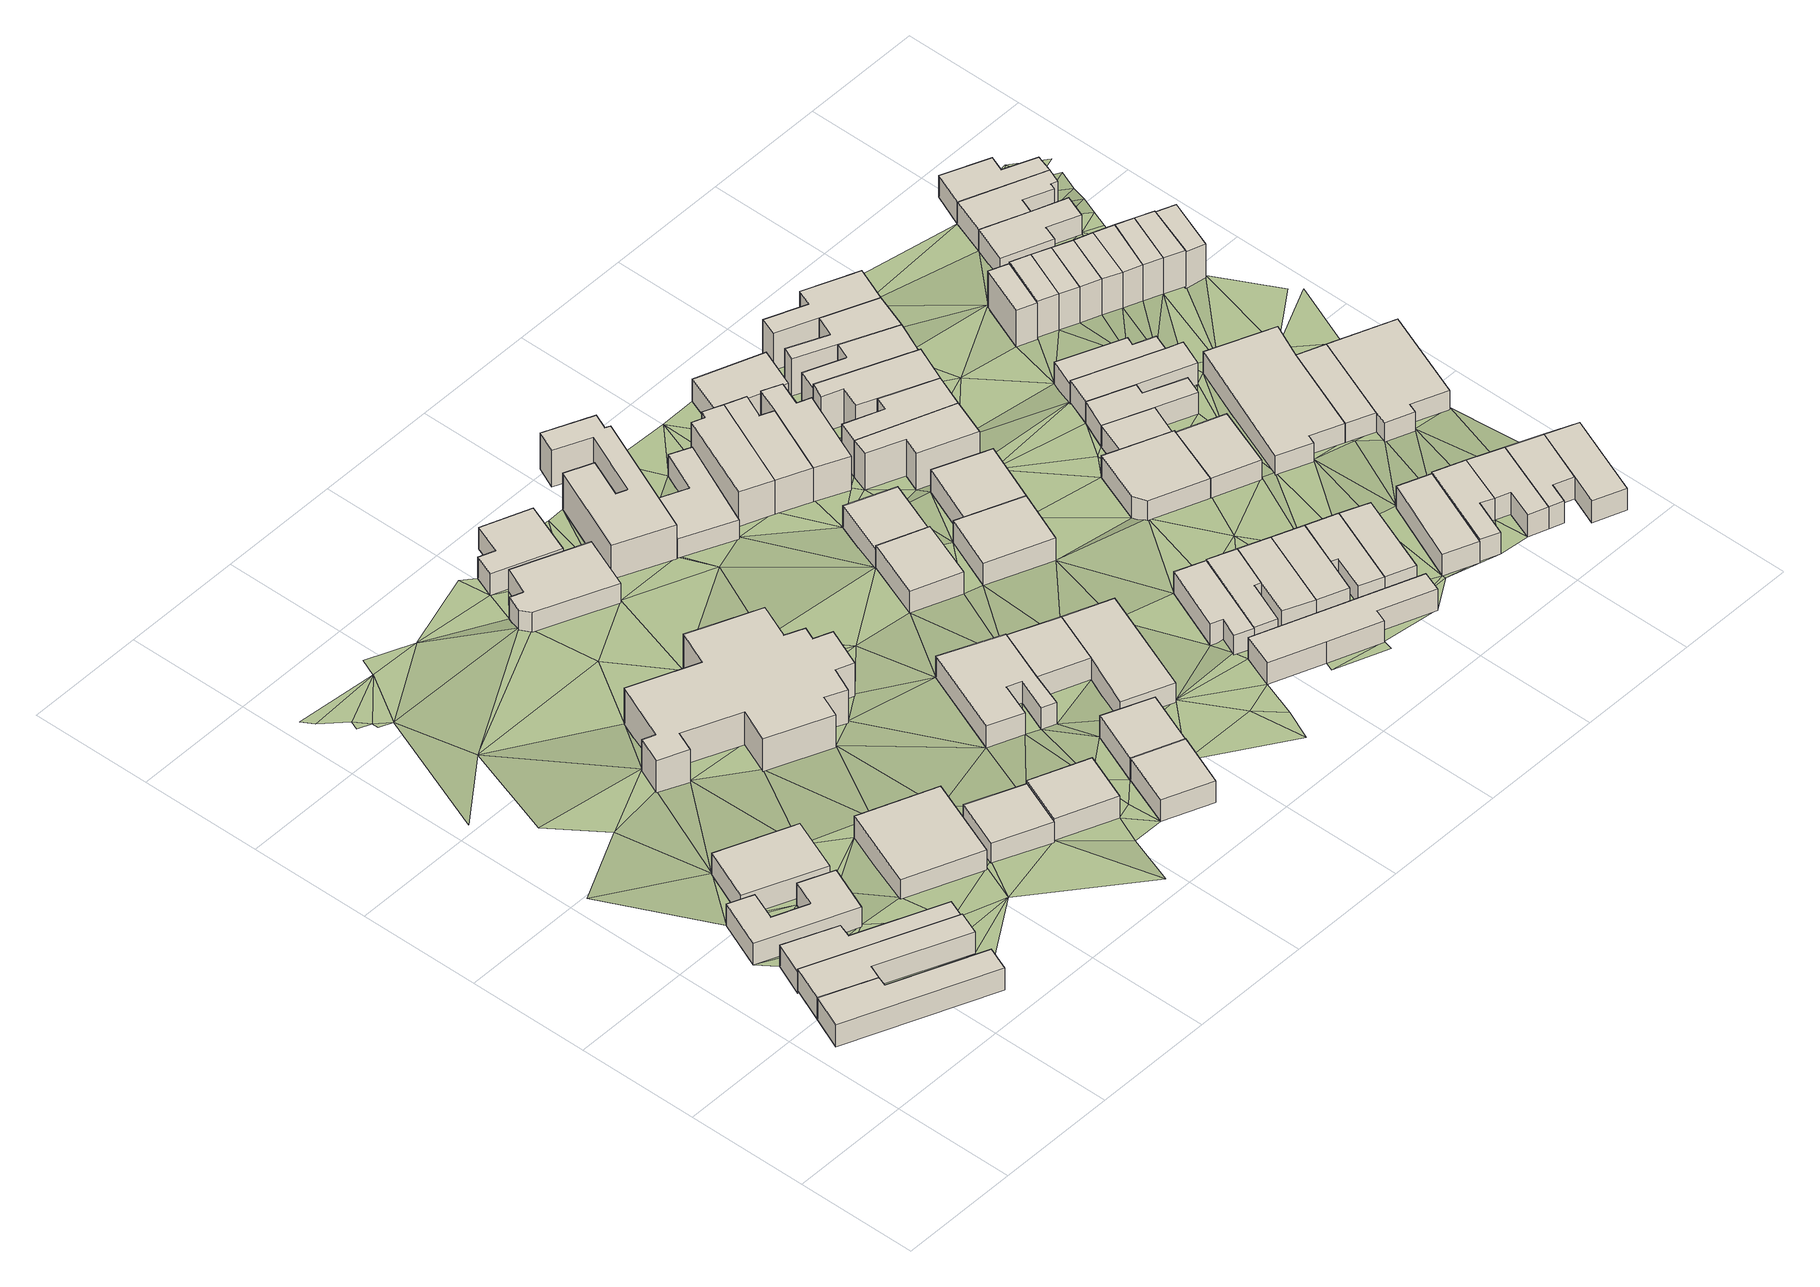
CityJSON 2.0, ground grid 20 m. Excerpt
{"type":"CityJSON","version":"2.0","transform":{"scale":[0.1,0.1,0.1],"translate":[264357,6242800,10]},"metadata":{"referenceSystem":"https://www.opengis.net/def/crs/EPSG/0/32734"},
"CityObjects":{
"building1":{"type":"Building","attributes":{"address":"33 Aberdeen Street Woodstock Cape Town","building":"house","building:levels":1,"building_height":4.1,"plus_code":"4FRW3FC2+F9C","ground_height":13.81,"roof_height":17.91},"geometry":[{"type":"Solid","lod":"1","boundaries":[[[[0,1,2,3]],[[1,4,5,2]],[[4,6,7,5]],[[6,8,9,7]],[[8,10,11,9]],[[10,0,3,11]],[[3,2,5,7,9,11]],[[10,8,6,4,1,0]]]]}]},
"building2":{"type":"Building","attributes":{"address":"31 Aberdeen Street Woodstock Cape Town","building":"house","building:levels":1,"building_height":4.1,"plus_code":"4FRW3FC2+F9R","ground_height":13.81,"roof_height":17.91},"geometry":[{"type":"Solid","lod":"1","boundaries":[[[[1,0,3,2]],[[0,12,13,3]],[[12,14,15,13]],[[14,16,17,15]],[[16,18,19,17]],[[18,1,2,19]],[[2,3,13,15,17,19]],[[18,16,14,12,0,1]]]]}]},
"building3":{"type":"Building","attributes":{"address":"29 Aberdeen Street Woodstock Cape Town","building":"house","building:levels":1,"building_height":4.1,"plus_code":"4FRW3FC2+G94","ground_height":13.25,"roof_height":17.35},"geometry":[{"type":"Solid","lod":"1","boundaries":[[[[20,21,22,23]],[[21,24,25,22]],[[24,26,27,25]],[[26,28,29,27]],[[28,30,31,29]],[[30,20,23,31]],[[23,22,25,27,29,31]],[[30,28,26,24,21,20]]]]}]},
"building4":{"type":"Building","attributes":{"address":"Briggs Cottage (NOAH) 28 Aberdeen Street Woodstock Cape Town","building":"house","building:levels":1,"building:use":"residential","beds":"5","amenity":"social_facility","social_facility":"group_home","operator":"Neighbourhood Old Age Home (NOAH)","building_height":4.1,"plus_code":"4FRW3FC2+H85","ground_height":13.25,"roof_height":17.35},"geometry":[{"type":"Solid","lod":"1","boundaries":[[[[32,33,34,35]],[[33,36,37,34]],[[36,38,39,37]],[[38,40,41,39]],[[40,42,43,41]],[[42,44,45,43]],[[44,46,47,45]],[[46,32,35,47]],[[35,34,37,39,41,43,45,47]],[[46,44,42,40,38,36,33,32]]]]}]},
"building5":{"type":"Building","attributes":{"address":"25 Aberdeen Street Woodstock Cape Town","building":"house","building:levels":1,"building_height":4.1,"plus_code":"4FRW3FC2+H9Q","ground_height":12.96,"roof_height":17.06},"geometry":[{"type":"Solid","lod":"1","boundaries":[[[[48,49,50,51]],[[49,52,53,50]],[[52,54,55,53]],[[54,48,51,55]],[[51,50,53,55]],[[54,52,49,48]]]]}]},
"building6":{"type":"Building","attributes":{"address":"Pothier House (NOAH) Poitier House 2 Regent Square Woodstock Cape Town","building":"house","building:levels":1,"building:use":"residential","beds":"8","amenity":"social_facility","social_facility":"group_home","operator":"Neighbourhood Old Age Home (NOAH)","building_height":4.1,"plus_code":"4FRW3FC2+GFV","ground_height":12.96,"roof_height":17.06},"geometry":[{"type":"Solid","lod":"1","boundaries":[[[[56,57,58,59]],[[57,60,61,58]],[[60,62,63,61]],[[62,56,59,63]],[[59,58,61,63]],[[62,60,57,56]]]]}]},
"building7":{"type":"Building","attributes":{"address":"4 Regent Square Woodstock Cape Town","building":"house","building:levels":1,"building_height":4.1,"plus_code":"4FRW3FC2+GG6","ground_height":12.96,"roof_height":17.06},"geometry":[{"type":"Solid","lod":"1","boundaries":[[[[64,65,66,67]],[[65,68,69,66]],[[68,70,71,69]],[[70,64,67,71]],[[67,66,69,71]],[[70,68,65,64]]]]}]},
"building8":{"type":"Building","attributes":{"address":"Woodstock Baptist Church Woodstock Cape Town","building":"church","building:levels":2,"amenity":"place_of_worship","building_height":6.9,"plus_code":"4FRW3FC2+MFH","ground_height":10.85,"roof_height":17.75},"geometry":[{"type":"Solid","lod":"1","boundaries":[[[[72,73,74,75]],[[73,76,77,74]],[[76,78,79,77]],[[78,80,81,79]],[[80,82,83,81]],[[82,84,85,83]],[[84,86,87,85]],[[86,88,89,87]],[[88,90,91,89]],[[90,92,93,91]],[[92,94,95,93]],[[94,96,97,95]],[[96,98,99,97]],[[98,100,101,99]],[[100,102,103,101]],[[102,104,105,103]],[[104,106,107,105]],[[106,108,109,107]],[[108,110,111,109]],[[110,72,75,111]],[[75,74,77,79,81,83,85,87,89,91,93,95,97,99,101,103,105,107,109,111]],[[110,108,106,104,102,100,98,96,94,92,90,88,86,84,82,80,78,76,73,72]]]]}]},
"building9":{"type":"Building","attributes":{"address":"6 Regent Square Woodstock Cape Town","building":"house","building:levels":1,"building_height":4.1,"plus_code":"4FRW3FC2+GH2","ground_height":13.62,"roof_height":17.72},"geometry":[{"type":"Solid","lod":"1","boundaries":[[[[112,113,114,115]],[[113,116,117,114]],[[116,118,119,117]],[[118,112,115,119]],[[115,114,117,119]],[[118,116,113,112]]]]}]},
"building10":{"type":"Building","attributes":{"address":"58 Essex Street Woodstock Cape Town","building":"house","building:levels":1,"building_height":4.1,"plus_code":"4FRW3FC2+FJC","ground_height":13.62,"roof_height":17.72},"geometry":[{"type":"Solid","lod":"1","boundaries":[[[[120,121,122,123]],[[121,124,125,122]],[[124,126,127,125]],[[126,120,123,127]],[[123,122,125,127]],[[126,124,121,120]]]]}]},
"building11":{"type":"Building","attributes":{"address":"23 Aberdeen Street Woodstock Cape Town","building":"house","building:levels":1,"building_height":4.1,"plus_code":"4FRW3FC2+QGR","ground_height":10.06,"roof_height":14.16},"geometry":[{"type":"Solid","lod":"1","boundaries":[[[[128,129,130,131]],[[129,132,133,130]],[[132,134,135,133]],[[134,136,137,135]],[[136,138,139,137]],[[138,140,141,139]],[[140,128,131,141]],[[131,130,133,135,137,139,141]],[[140,138,136,134,132,129,128]]]]}]},
"building12":{"type":"Building","attributes":{"address":"56 Essex Street Woodstock Cape Town","building":"house","building:levels":1,"building_height":4.1,"plus_code":"4FRW3FC2+GJ3","ground_height":13.47,"roof_height":17.57},"geometry":[{"type":"Solid","lod":"1","boundaries":[[[[142,143,144,145]],[[143,146,147,144]],[[146,148,149,147]],[[148,142,145,149]],[[145,144,147,149]],[[148,146,143,142]]]]}]},
"building13":{"type":"Building","attributes":{"address":"21 Aberdeen Street Woodstock Cape Town","building":"house","building:levels":1,"building_height":4.1,"plus_code":"4FRW3FC2+RGJ","ground_height":10.06,"roof_height":14.16},"geometry":[{"type":"Solid","lod":"1","boundaries":[[[[150,151,152,153]],[[151,154,155,152]],[[154,156,157,155]],[[156,158,159,157]],[[158,160,161,159]],[[160,150,153,161]],[[153,152,155,157,159,161]],[[160,158,156,154,151,150]]]]}]},
"building14":{"type":"Building","attributes":{"address":"8 Regent Road Woodstock Cape Town","building":"house","building:levels":1,"building_height":4.1,"plus_code":"4FRW3FC2+HHQ","ground_height":12.81,"roof_height":16.91},"geometry":[{"type":"Solid","lod":"1","boundaries":[[[[162,163,164,165]],[[163,166,167,164]],[[166,168,169,167]],[[168,170,171,169]],[[170,172,173,171]],[[172,174,175,173]],[[174,176,177,175]],[[176,178,179,177]],[[178,162,165,179]],[[165,164,167,169,171,173,175,177,179]],[[178,176,174,172,170,168,166,163,162]]]]}]},
"building15":{"type":"Building","attributes":{"address":"10 Regent Road Woodstock Cape Town","building":"house","building:levels":1,"building_height":4.1,"plus_code":"4FRW3FC2+HJH","ground_height":12.68,"roof_height":16.78},"geometry":[{"type":"Solid","lod":"1","boundaries":[[[[180,181,182,183]],[[181,184,185,182]],[[184,186,187,185]],[[186,180,183,187]],[[183,182,185,187]],[[186,184,181,180]]]]}]},
"building16":{"type":"Building","attributes":{"address":"12 Regent Road Woodstock Cape Town","building":"house","building:levels":1,"building_height":4.1,"plus_code":"4FRW3FC2+GMR","ground_height":12.68,"roof_height":16.78},"geometry":[{"type":"Solid","lod":"1","boundaries":[[[[186,184,185,187]],[[184,188,189,185]],[[188,190,191,189]],[[190,192,193,191]],[[192,186,187,193]],[[187,185,189,191,193]],[[192,190,188,184,186]]]]}]},
"building17":{"type":"Building","attributes":{"address":"1 Regent Square Woodstock Cape Town","building":"house","building:levels":2,"building_height":6.9,"plus_code":"4FRW3FC2+RHF","ground_height":10.1,"roof_height":17},"geometry":[{"type":"Solid","lod":"1","boundaries":[[[[194,195,196,197]],[[195,198,199,196]],[[198,200,201,199]],[[200,202,203,201]],[[202,204,205,203]],[[204,206,207,205]],[[206,208,209,207]],[[208,210,211,209]],[[210,212,213,211]],[[212,214,215,213]],[[214,216,217,215]],[[216,194,197,217]],[[197,196,199,201,203,205,207,209,211,213,215,217]],[[216,214,212,210,208,206,204,202,200,198,195,194]]]]}]},
"building18":{"type":"Building","attributes":{"address":"3 Regent Square Woodstock Cape Town","building":"house","building:levels":1,"building_height":4.1,"plus_code":"4FRW3FC2+QJJ","ground_height":10.1,"roof_height":14.2},"geometry":[{"type":"Solid","lod":"1","boundaries":[[[[218,219,220,221]],[[219,222,223,220]],[[222,224,225,223]],[[224,226,227,225]],[[226,228,229,227]],[[228,218,221,229]],[[221,220,223,225,227,229]],[[228,226,224,222,219,218]]]]}]},
"building19":{"type":"Building","attributes":{"address":"13 Regent Square Woodstock Cape Town","building":"house","building:levels":1,"building_height":4.1,"plus_code":"4FRW3FC2+MJH","ground_height":11.91,"roof_height":16.01},"geometry":[{"type":"Solid","lod":"1","boundaries":[[[[230,231,232,233]],[[231,234,235,232]],[[234,236,237,235]],[[236,230,233,237]],[[233,232,235,237]],[[236,234,231,230]]]]}]},
"building20":{"type":"Building","attributes":{"address":"11 Regent Square Woodstock Cape Town","building":"house","building:levels":1,"building_height":4.1,"plus_code":"4FRW3FC2+PM3","ground_height":11.24,"roof_height":15.34},"geometry":[{"type":"Solid","lod":"1","boundaries":[[[[238,239,240,241]],[[239,242,243,240]],[[242,244,245,243]],[[244,238,241,245]],[[241,240,243,245]],[[244,242,239,238]]]]}]},
"building21":{"type":"Building","attributes":{"address":"5 Regent Square Woodstock Cape Town","building":"house","building:levels":2,"building_height":6.9,"plus_code":"4FRW3FC2+QJQ","ground_height":10.25,"roof_height":17.15},"geometry":[{"type":"Solid","lod":"1","boundaries":[[[[246,247,248,249]],[[247,250,251,248]],[[250,252,253,251]],[[252,254,255,253]],[[254,256,257,255]],[[256,246,249,257]],[[249,248,251,253,255,257]],[[256,254,252,250,247,246]]]]}]},
"building22":{"type":"Building","attributes":{"address":"14 Regent Road Woodstock Cape Town","building":"house","building:levels":1,"building_height":4.1,"plus_code":"4FRW3FC2+GPW","ground_height":12.68,"roof_height":16.78},"geometry":[{"type":"Solid","lod":"1","boundaries":[[[[258,259,260,261]],[[259,262,263,260]],[[262,264,265,263]],[[264,266,267,265]],[[266,268,269,267]],[[268,258,261,269]],[[261,260,263,265,267,269]],[[268,266,264,262,259,258]]]]}]},
"building23":{"type":"Building","attributes":{"address":"44 Essex Street Woodstock Cape Town","building":"house","building:levels":1,"building_height":4.1,"plus_code":"4FRW3FC2+MP2","ground_height":11.95,"roof_height":16.05},"geometry":[{"type":"Solid","lod":"1","boundaries":[[[[270,271,272,273]],[[271,274,275,272]],[[274,276,277,275]],[[276,278,279,277]],[[278,270,273,279]],[[273,272,275,277,279]],[[278,276,274,271,270]]]]}]},
"building24":{"type":"Building","attributes":{"address":"7 Regent Square Woodstock Cape Town","building":"house","building:levels":2,"building_height":6.9,"plus_code":"4FRW3FC2+QMF","ground_height":10.25,"roof_height":17.15},"geometry":[{"type":"Solid","lod":"1","boundaries":[[[[280,281,282,283]],[[281,284,285,282]],[[284,246,249,285]],[[246,256,257,249]],[[256,286,287,257]],[[286,280,283,287]],[[283,282,285,249,257,287]],[[286,256,246,284,281,280]]]]}]},
"building25":{"type":"Building","attributes":{"address":"16 Regent Road Woodstock Cape Town","building":"house","building:levels":1,"building_height":4.1,"plus_code":"4FRW3FC2+GQR","ground_height":12.93,"roof_height":17.03},"geometry":[{"type":"Solid","lod":"1","boundaries":[[[[288,289,290,291]],[[289,292,293,290]],[[292,294,295,293]],[[294,296,297,295]],[[296,298,299,297]],[[298,288,291,299]],[[291,290,293,295,297,299]],[[298,296,294,292,289,288]]]]}]},
"building26":{"type":"Building","attributes":{"address":"47 Essex Street Woodstock Cape Town","building":"house","building:levels":1,"building_height":4.1,"plus_code":"4FRW3FC2+FQJ","ground_height":13.47,"roof_height":17.57},"geometry":[{"type":"Solid","lod":"1","boundaries":[[[[300,301,302,303]],[[301,304,305,302]],[[304,306,307,305]],[[306,308,309,307]],[[308,310,311,309]],[[310,312,313,311]],[[312,300,303,313]],[[303,302,305,307,309,311,313]],[[312,310,308,306,304,301,300]]]]}]},
"building27":{"type":"Building","attributes":{"address":"9 Regent Square Woodstock Cape Town","building":"house","building:levels":2,"building_height":6.9,"plus_code":"4FRW3FC2+QM8","ground_height":10.25,"roof_height":17.15},"geometry":[{"type":"Solid","lod":"1","boundaries":[[[[280,286,287,283]],[[286,314,315,287]],[[314,316,317,315]],[[316,318,319,317]],[[318,320,321,319]],[[320,322,323,321]],[[322,280,283,323]],[[283,287,315,317,319,321,323]],[[322,320,318,316,314,286,280]]]]}]},
"building28":{"type":"Building","attributes":{"address":"18 Regent Road Woodstock Cape Town","building":"house","building:levels":1,"building_height":4.1,"plus_code":"4FRW3FC2+GQ7","ground_height":12.93,"roof_height":17.03},"geometry":[{"type":"Solid","lod":"1","boundaries":[[[[298,296,297,299]],[[296,324,325,297]],[[324,326,327,325]],[[326,328,329,327]],[[328,298,299,329]],[[299,297,325,327,329]],[[328,326,324,296,298]]]]}]},
"building29":{"type":"Building","attributes":{"address":"42 Essex Street Woodstock Cape Town","building":"house","building:levels":1,"building_height":4.1,"plus_code":"4FRW3FC2+MPM","ground_height":11.95,"roof_height":16.05},"geometry":[{"type":"Solid","lod":"1","boundaries":[[[[270,330,331,273]],[[330,332,333,331]],[[332,271,272,333]],[[271,270,273,272]],[[273,331,333,272]],[[271,332,330,270]]]]}]},
"building30":{"type":"Building","attributes":{"address":"40 Essex Street Woodstock Cape Town","building":"house","building:levels":2,"building_height":6.9,"plus_code":"4FRW3FC2+PP8","ground_height":11.22,"roof_height":18.12},"geometry":[{"type":"Solid","lod":"1","boundaries":[[[[334,335,336,337]],[[335,338,339,336]],[[338,340,341,339]],[[340,342,343,341]],[[342,344,345,343]],[[344,334,337,345]],[[337,336,339,341,343,345]],[[344,342,340,338,335,334]]]]}]},
"building31":{"type":"Building","attributes":{"address":"20 Regent Road Woodstock Cape Town","building":"house","building:levels":1,"building_height":4.1,"plus_code":"4FRW3FC2+GQH","ground_height":12.93,"roof_height":17.03},"geometry":[{"type":"Solid","lod":"1","boundaries":[[[[328,326,327,329]],[[326,346,347,327]],[[346,348,349,347]],[[348,350,351,349]],[[350,328,329,351]],[[329,327,347,349,351]],[[350,348,346,326,328]]]]}]},
"building32":{"type":"Building","attributes":{"address":"30A Essex Street Woodstock Cape Town","building":"house","building:levels":1,"building_height":4.1,"plus_code":"4FRW3FC2+RPC","ground_height":10.25,"roof_height":14.35},"geometry":[{"type":"Solid","lod":"1","boundaries":[[[[352,353,354,355]],[[353,356,357,354]],[[356,358,359,357]],[[358,352,355,359]],[[355,354,357,359]],[[358,356,353,352]]]]}]},
"building33":{"type":"Building","attributes":{"address":"38 Essex Street Woodstock Cape Town","building":"house","building:levels":2,"building_height":6.9,"plus_code":"4FRW3FC2+PPQ","ground_height":11.22,"roof_height":18.12},"geometry":[{"type":"Solid","lod":"1","boundaries":[[[[334,360,361,337]],[[360,362,363,361]],[[362,364,365,363]],[[364,366,367,365]],[[366,335,336,367]],[[335,334,337,336]],[[337,361,363,365,367,336]],[[335,366,364,362,360,334]]]]}]},
"building34":{"type":"Building","attributes":{"address":"22 Regent Road Woodstock Cape Town","building":"house","building:levels":1,"building_height":4.1,"plus_code":"4FRW3FC2+GR7","ground_height":12.93,"roof_height":17.03},"geometry":[{"type":"Solid","lod":"1","boundaries":[[[[350,348,349,351]],[[348,368,369,349]],[[368,370,371,369]],[[370,372,373,371]],[[372,374,375,373]],[[374,350,351,375]],[[351,349,369,371,373,375]],[[374,372,370,368,348,350]]]]}]},
"building35":{"type":"Building","attributes":{"address":"36 Essex Street Woodstock Cape Town","building":"house","building:levels":2,"building_height":6.9,"plus_code":"4FRW3FC2+QP9","ground_height":11.22,"roof_height":18.12},"geometry":[{"type":"Solid","lod":"1","boundaries":[[[[360,376,377,361]],[[376,378,379,377]],[[378,380,381,379]],[[380,382,383,381]],[[382,384,385,383]],[[384,362,363,385]],[[362,360,361,363]],[[361,377,379,381,383,385,363]],[[362,384,382,380,378,376,360]]]]}]},
"building36":{"type":"Building","attributes":{"address":"24 Regent Road Woodstock Cape Town","building":"house","building:levels":1,"building_height":4.1,"plus_code":"4FRW3FC2+GR4","ground_height":12.93,"roof_height":17.03},"geometry":[{"type":"Solid","lod":"1","boundaries":[[[[374,372,373,375]],[[372,386,387,373]],[[386,388,389,387]],[[388,374,375,389]],[[375,373,387,389]],[[388,386,372,374]]]]}]},
"building37":{"type":"Building","attributes":{"address":"45 Essex Street Woodstock Cape Town","building":"house","building:levels":1,"building_height":4.1,"plus_code":"4FRW3FC2+JQH","ground_height":12.08,"roof_height":16.18},"geometry":[{"type":"Solid","lod":"1","boundaries":[[[[390,391,392,393]],[[391,394,395,392]],[[394,396,397,395]],[[396,398,399,397]],[[398,400,401,399]],[[400,402,403,401]],[[402,404,405,403]],[[404,390,393,405]],[[393,392,395,397,399,401,403,405]],[[404,402,400,398,396,394,391,390]]]]}]},
"building38":{"type":"Building","attributes":{"address":"34 Essex Street Woodstock Cape Town","building":"house","building:levels":2,"building_height":6.9,"plus_code":"4FRW3FC2+QQF","ground_height":10.25,"roof_height":17.15},"geometry":[{"type":"Solid","lod":"1","boundaries":[[[[406,407,408,409]],[[407,410,411,408]],[[410,412,413,411]],[[412,414,415,413]],[[414,416,417,415]],[[416,406,409,417]],[[409,408,411,413,415,417]],[[416,414,412,410,407,406]]]]}]},
"building39":{"type":"Building","attributes":{"address":"32 Essex Street Woodstock Cape Town","building":"house","building:levels":2,"building_height":6.9,"plus_code":"4FRW3FC2+QQV","ground_height":10.25,"roof_height":17.15},"geometry":[{"type":"Solid","lod":"1","boundaries":[[[[407,418,419,408]],[[418,420,421,419]],[[420,422,423,421]],[[422,424,425,423]],[[424,426,427,425]],[[426,410,411,427]],[[410,407,408,411]],[[408,419,421,423,425,427,411]],[[410,426,424,422,420,418,407]]]]}]},
"building40":{"type":"Building","attributes":{"address":"43 Essex Street Woodstock Cape Town","building":"house","building:levels":1,"building_height":4.1,"plus_code":"4FRW3FC2+JRV","ground_height":12.08,"roof_height":16.18},"geometry":[{"type":"Solid","lod":"1","boundaries":[[[[398,396,397,399]],[[396,428,429,397]],[[428,430,431,429]],[[430,398,399,431]],[[399,397,429,431]],[[430,428,396,398]]]]}]},
"building41":{"type":"Building","attributes":{"address":"26 Regent Road Woodstock Cape Town","building":"house","building:levels":1,"building_height":4.1,"plus_code":"4FRW3FC2+FVV","ground_height":13.7,"roof_height":17.8},"geometry":[{"type":"Solid","lod":"1","boundaries":[[[[432,433,434,435]],[[433,436,437,434]],[[436,438,439,437]],[[438,432,435,439]],[[435,434,437,439]],[[438,436,433,432]]]]}]},
"building42":{"type":"Building","attributes":{"address":"Jou Ma Se Kos Regent Road Woodstock Cape Town","building":"retail","building:levels":1,"amenity":"fast_food","building_height":4.1,"plus_code":"4FRW3FC2+JR4","ground_height":12.08,"roof_height":16.18},"geometry":[{"type":"Solid","lod":"1","boundaries":[[[[390,440,441,393]],[[440,442,443,441]],[[442,391,392,443]],[[391,390,393,392]],[[393,441,443,392]],[[391,442,440,390]]]]}]},
"building43":{"type":"Building","attributes":{"address":"30 Essex Street Woodstock Cape Town","building":"house","building:levels":2,"building_height":6.9,"plus_code":"4FRW3FC2+RQ8","ground_height":10.25,"roof_height":17.15},"geometry":[{"type":"Solid","lod":"1","boundaries":[[[[418,444,445,419]],[[444,446,447,445]],[[446,448,449,447]],[[448,450,451,449]],[[450,452,453,451]],[[452,420,421,453]],[[420,418,419,421]],[[419,445,447,449,451,453,421]],[[420,452,450,448,446,444,418]]]]}]},
"building44":{"type":"Building","attributes":{"address":"28 Regent Road Woodstock Cape Town","building":"house","building:levels":1,"building_height":4.1,"plus_code":"4FRW3FC2+FVX","ground_height":13.96,"roof_height":18.06},"geometry":[{"type":"Solid","lod":"1","boundaries":[[[[454,455,456,457]],[[455,458,459,456]],[[458,460,461,459]],[[460,462,463,461]],[[462,464,465,463]],[[464,454,457,465]],[[457,456,459,461,463,465]],[[464,462,460,458,455,454]]]]}]},
"building45":{"type":"Building","attributes":{"address":"41 Essex Street Woodstock Cape Town","building":"house","building:levels":1,"building_height":4.1,"plus_code":"4FRW3FC2+MR4","ground_height":12.08,"roof_height":16.18},"geometry":[{"type":"Solid","lod":"1","boundaries":[[[[430,428,429,431]],[[428,466,467,429]],[[466,468,469,467]],[[468,470,471,469]],[[470,472,473,471]],[[472,474,475,473]],[[474,430,431,475]],[[431,429,467,469,471,473,475]],[[474,472,470,468,466,428,430]]]]}]},
"building46":{"type":"Building","attributes":{"address":"39 Essex Street Woodstock Cape Town","building":"house","building:levels":1,"building_height":4.1,"plus_code":"4FRW3FC2+MRH","ground_height":12.08,"roof_height":16.18},"geometry":[{"type":"Solid","lod":"1","boundaries":[[[[474,472,473,475]],[[472,476,477,473]],[[476,478,479,477]],[[478,480,481,479]],[[480,482,483,481]],[[482,474,475,483]],[[475,473,477,479,481,483]],[[482,480,478,476,472,474]]]]}]},
"building47":{"type":"Building","attributes":{"address":"30 Regent Road Woodstock Cape Town","building":"house","building:levels":1,"building_height":4.1,"plus_code":"4FRW3FC2+FWM","ground_height":13.96,"roof_height":18.06},"geometry":[{"type":"Solid","lod":"1","boundaries":[[[[464,462,463,465]],[[462,484,485,463]],[[484,486,487,485]],[[486,488,489,487]],[[488,490,491,489]],[[490,464,465,491]],[[465,463,485,487,489,491]],[[490,488,486,484,462,464]]]]}]},
"building48":{"type":"Building","attributes":{"address":"37 Essex Street Woodstock Cape Town","building":"house","building:levels":1,"building_height":4.1,"plus_code":"4FRW3FC2+MVR","ground_height":11.22,"roof_height":15.32},"geometry":[{"type":"Solid","lod":"1","boundaries":[[[[492,493,494,495]],[[493,496,497,494]],[[496,498,499,497]],[[498,500,501,499]],[[500,502,503,501]],[[502,492,495,503]],[[495,494,497,499,501,503]],[[502,500,498,496,493,492]]]]}]},
"building49":{"type":"Building","attributes":{"address":"32 Regent Road Woodstock Cape Town","building":"house","building:levels":1,"building_height":4.1,"plus_code":"4FRW3FC2+FWH","ground_height":13.96,"roof_height":18.06},"geometry":[{"type":"Solid","lod":"1","boundaries":[[[[490,488,489,491]],[[488,504,505,489]],[[504,506,507,505]],[[506,508,509,507]],[[508,510,511,509]],[[510,490,491,511]],[[491,489,505,507,509,511]],[[510,508,506,504,488,490]]]]}]},
"building50":{"type":"Building","attributes":{"address":"Neighbourhood Old Aged Homes - N O A H 17 Regent Road Woodstock Cape Town","building":"office","building:levels":1,"building_height":4.1,"plus_code":"4FRW3FC2+JV5","ground_height":12.24,"roof_height":16.34},"geometry":[{"type":"Solid","lod":"1","boundaries":[[[[512,513,514,515]],[[513,516,517,514]],[[516,518,519,517]],[[518,520,521,519]],[[520,522,523,521]],[[522,524,525,523]],[[524,512,515,525]],[[515,514,517,519,521,523,525]],[[524,522,520,518,516,513,512]]]]}]},
"building51":{"type":"Building","attributes":{"address":"1 Dublin Street Mews Woodstock Cape Town","building":"house","building:levels":2,"building_height":6.9,"plus_code":"4FRW3FC2+QV2","ground_height":11.22,"roof_height":18.12},"geometry":[{"type":"Solid","lod":"1","boundaries":[[[[526,527,528,529]],[[527,530,531,528]],[[530,532,533,531]],[[532,526,529,533]],[[529,528,531,533]],[[532,530,527,526]]]]}]},
"building52":{"type":"Building","attributes":{"address":"34 Regent Road Woodstock Cape Town","building":"house","building:levels":1,"building_height":4.1,"plus_code":"4FRW3FC2+FX7","ground_height":13.96,"roof_height":18.06},"geometry":[{"type":"Solid","lod":"1","boundaries":[[[[510,508,509,511]],[[508,534,535,509]],[[534,536,537,535]],[[536,538,539,537]],[[538,510,511,539]],[[511,509,535,537,539]],[[538,536,534,508,510]]]]}]},
"building53":{"type":"Building","attributes":{"address":"2 Dublin Street Mews Woodstock Cape Town","building":"house","building:levels":2,"building_height":6.9,"plus_code":"4FRW3FC2+QV3","ground_height":11.55,"roof_height":18.45},"geometry":[{"type":"Solid","lod":"1","boundaries":[[[[540,541,542,543]],[[541,544,545,542]],[[544,546,547,545]],[[546,540,543,547]],[[543,542,545,547]],[[546,544,541,540]]]]}]},
"building54":{"type":"Building","attributes":{"address":"Woodstock Centre Regent Road Woodstock Cape Town","building":"yes","building:levels":1,"operator":"NOAH","building_height":4.1,"plus_code":"4FRW3FC2+HWV","ground_height":12.24,"roof_height":16.34},"geometry":[{"type":"Solid","lod":"1","boundaries":[[[[512,548,549,515]],[[548,550,551,549]],[[550,513,514,551]],[[513,512,515,514]],[[515,549,551,514]],[[513,550,548,512]]]]}]},
"building55":{"type":"Building","attributes":{"address":"3 Dublin Street Mews Woodstock Cape Town","building":"house","building:levels":2,"building_height":6.9,"plus_code":"4FRW3FC2+PVW","ground_height":11.55,"roof_height":18.45},"geometry":[{"type":"Solid","lod":"1","boundaries":[[[[552,540,543,553]],[[540,546,547,543]],[[546,554,555,547]],[[554,552,553,555]],[[553,543,547,555]],[[554,546,540,552]]]]}]},
"building56":{"type":"Building","attributes":{"address":"4 Dublin Street Mews Woodstock Cape Town","building":"house","building:levels":2,"building_height":6.9,"plus_code":"4FRW3FC2+PVX","ground_height":11.55,"roof_height":18.45},"geometry":[{"type":"Solid","lod":"1","boundaries":[[[[556,552,553,557]],[[552,554,555,553]],[[554,558,559,555]],[[558,556,557,559]],[[557,553,555,559]],[[558,554,552,556]]]]}]},
"building57":{"type":"Building","attributes":{"address":"NOAH Clinic 19 Regent Street Woodstock 7915 Cape Town","building":"clinic","building:levels":1,"amenity":"clinic","operator":"NOAH","building_height":4.1,"plus_code":"4FRW3FC2+HXJ","ground_height":12.24,"roof_height":16.34},"geometry":[{"type":"Solid","lod":"1","boundaries":[[[[550,548,549,551]],[[548,560,561,549]],[[560,562,563,561]],[[562,564,565,563]],[[564,566,567,565]],[[566,568,569,567]],[[568,550,551,569]],[[551,549,561,563,565,567,569]],[[568,566,564,562,560,548,550]]]]}]},
"building58":{"type":"Building","attributes":{"address":"5 Dublin Street Mews Woodstock Cape Town","building":"house","building:levels":2,"building_height":6.9,"plus_code":"4FRW3FC2+PWJ","ground_height":11.55,"roof_height":18.45},"geometry":[{"type":"Solid","lod":"1","boundaries":[[[[570,556,557,571]],[[556,558,559,557]],[[558,572,573,559]],[[572,570,571,573]],[[571,557,559,573]],[[572,558,556,570]]]]}]},
"building59":{"type":"Building","attributes":{"address":"6 Dublin Street Mews Woodstock Cape Town","building":"house","building:levels":2,"building_height":6.9,"plus_code":"4FRW3FC2+PWM","ground_height":11.55,"roof_height":18.45},"geometry":[{"type":"Solid","lod":"1","boundaries":[[[[574,570,571,575]],[[570,572,573,571]],[[572,576,577,573]],[[576,574,575,577]],[[575,571,573,577]],[[576,572,570,574]]]]}]},
"building60":{"type":"Building","attributes":{"address":"7 Dublin Street Mews Woodstock Cape Town","building":"house","building:levels":2,"building_height":6.9,"plus_code":"4FRW3FC2+PWG","ground_height":11.55,"roof_height":18.45},"geometry":[{"type":"Solid","lod":"1","boundaries":[[[[578,574,575,579]],[[574,576,577,575]],[[576,580,581,577]],[[580,578,579,581]],[[579,575,577,581]],[[580,576,574,578]]]]}]},
"building61":{"type":"Building","attributes":{"address":"Essex Street Woodstock Cape Town","building":"house","building:levels":1,"building_height":4.1,"plus_code":"4FRW3FC2+QWJ","ground_height":10.76,"roof_height":14.86},"geometry":[{"type":"Solid","lod":"1","boundaries":[[[[582,583,584,585]],[[583,586,587,584]],[[586,588,589,587]],[[588,590,591,589]],[[590,592,593,591]],[[592,594,595,593]],[[594,582,585,595]],[[585,584,587,589,591,593,595]],[[594,592,590,588,586,583,582]]]]}]},
"building62":{"type":"Building","attributes":{"address":"8 Dublin Street Mews Woodstock Cape Town","building":"house","building:levels":2,"building_height":6.9,"plus_code":"4FRW3FC2+PWH","ground_height":11.55,"roof_height":18.45},"geometry":[{"type":"Solid","lod":"1","boundaries":[[[[596,578,579,597]],[[578,580,581,579]],[[580,598,599,581]],[[598,596,597,599]],[[597,579,581,599]],[[598,580,578,596]]]]}]},
"building63":{"type":"Building","attributes":{"address":"Essex Street Woodstock Cape Town","building":"house","building:levels":1,"building_height":4.1,"plus_code":"4FRW3FC2+RW7","ground_height":10.76,"roof_height":14.86},"geometry":[{"type":"Solid","lod":"1","boundaries":[[[[600,582,585,601]],[[582,594,595,585]],[[594,602,603,595]],[[602,604,605,603]],[[604,606,607,605]],[[606,608,609,607]],[[608,610,611,609]],[[610,600,601,611]],[[601,585,595,603,605,607,609,611]],[[610,608,606,604,602,594,582,600]]]]}]},
"building64":{"type":"Building","attributes":{"address":"9 Dublin Street Mews Woodstock Cape Town","building":"house","building:levels":2,"building_height":6.9,"plus_code":"4FRW3FC2+PX6","ground_height":11.28,"roof_height":18.18},"geometry":[{"type":"Solid","lod":"1","boundaries":[[[[612,613,614,615]],[[613,616,617,614]],[[616,618,619,617]],[[618,612,615,619]],[[615,614,617,619]],[[618,616,613,612]]]]}]},
"building65":{"type":"Building","attributes":{"address":"Essex Street Woodstock Cape Town","building":"house","building:levels":1,"building_height":4.1,"plus_code":"4FRW3FC2+RWF","ground_height":10.76,"roof_height":14.86},"geometry":[{"type":"Solid","lod":"1","boundaries":[[[[600,610,611,601]],[[610,620,621,611]],[[620,622,623,621]],[[622,624,625,623]],[[624,626,627,625]],[[626,600,601,627]],[[601,611,621,623,625,627]],[[626,624,622,620,610,600]]]]}]},
"terrain1":{"type":"TINRelief","geometry":[{"type":"CompositeSurface","lod":"1","boundaries":[[[628,629,630]],[[630,631,628]],[[32,30,632]],[[630,629,8]],[[14,631,630]],[[633,32,632]],[[634,46,44]],[[46,635,636]],[[635,46,634]],[[632,637,633]],[[44,42,38]],[[8,14,630]],[[38,42,40]],[[44,38,634]],[[635,638,636]],[[639,633,637]],[[640,634,38]],[[38,36,640]],[[641,36,633]],[[633,639,641]],[[8,642,14]],[[16,14,642]],[[635,643,638]],[[644,638,645]],[[646,647,648]],[[16,642,639]],[[57,640,36]],[[36,641,57]],[[644,645,646]],[[635,54,649]],[[650,641,639]],[[651,652,653]],[[643,635,649]],[[54,640,57]],[[643,645,638]],[[651,654,647]],[[655,656,657]],[[639,642,650]],[[652,657,656]],[[651,657,652]],[[651,647,657]],[[57,658,54]],[[642,659,650]],[[646,645,100]],[[54,660,649]],[[658,660,54]],[[659,642,113]],[[647,646,661]],[[100,645,662]],[[68,650,659]],[[647,663,657]],[[56,658,57]],[[664,113,642]],[[665,649,666]],[[68,56,650]],[[649,660,666]],[[646,100,667]],[[668,657,663]],[[658,669,660]],[[647,661,663]],[[658,56,669]],[[56,68,112]],[[667,670,646]],[[113,664,671]],[[661,646,670]],[[671,116,113]],[[100,672,96]],[[112,166,56]],[[667,100,96]],[[669,56,166]],[[671,124,116]],[[132,663,661]],[[673,674,669]],[[116,124,675]],[[663,132,156]],[[669,166,673]],[[116,675,118]],[[663,156,676]],[[124,121,675]],[[168,112,118]],[[166,112,168]],[[121,118,675]],[[667,677,670]],[[677,667,96]],[[678,679,673]],[[128,132,129]],[[156,132,128]],[[676,156,154]],[[163,673,166]],[[118,121,680]],[[673,163,678]],[[174,168,118]],[[118,680,174]],[[158,156,128]],[[681,682,683]],[[681,684,685]],[[168,174,172]],[[685,678,686]],[[176,174,680]],[[170,168,172]],[[686,678,163]],[[677,96,687]],[[96,682,687]],[[685,686,681]],[[682,681,686]],[[158,128,140]],[[176,680,688]],[[689,140,677]],[[688,680,143]],[[690,689,677]],[[184,178,176]],[[176,688,184]],[[140,691,158]],[[692,143,120]],[[163,234,686]],[[160,158,691]],[[690,677,687]],[[214,140,689]],[[688,143,692]],[[686,231,682]],[[234,163,162]],[[120,693,692]],[[693,120,694]],[[691,140,214]],[[687,682,231]],[[687,695,690]],[[231,686,234]],[[690,695,226]],[[687,696,695]],[[693,694,697]],[[162,236,234]],[[300,692,693]],[[210,208,212]],[[300,693,697]],[[696,687,231]],[[276,162,186]],[[195,690,226]],[[162,276,236]],[[212,208,206]],[[692,300,312]],[[698,692,312]],[[264,192,692]],[[264,692,698]],[[699,696,700]],[[244,696,231]],[[226,701,222]],[[699,702,696]],[[226,222,195]],[[700,696,244]],[[278,276,186]],[[236,276,274]],[[186,192,278]],[[698,312,703]],[[704,264,698]],[[236,274,230]],[[705,703,312]],[[192,264,262]],[[702,699,252]],[[244,706,700]],[[252,222,702]],[[222,707,195]],[[278,192,262]],[[708,709,710]],[[274,242,230]],[[706,244,711]],[[707,222,252]],[[338,244,242]],[[294,705,712]],[[338,711,244]],[[710,709,713]],[[705,714,712]],[[250,247,252]],[[274,271,332]],[[312,715,705]],[[332,242,274]],[[252,247,707]],[[712,296,294]],[[335,711,338]],[[338,242,342]],[[707,247,358]],[[247,246,358]],[[242,332,342]],[[262,716,278]],[[366,711,335]],[[714,705,715]],[[340,338,342]],[[358,246,284]],[[716,262,288]],[[284,717,718]],[[358,356,707]],[[278,402,270]],[[719,720,710]],[[721,722,714]],[[723,711,366]],[[358,284,322]],[[322,284,718]],[[332,724,342]],[[278,716,402]],[[714,715,721]],[[725,288,298]],[[366,380,723]],[[366,384,380]],[[722,721,726]],[[358,322,352]],[[366,364,384]],[[716,288,725]],[[726,727,722]],[[378,728,723]],[[729,724,332]],[[320,728,378]],[[723,380,378]],[[721,715,730]],[[298,328,725]],[[382,380,384]],[[322,320,352]],[[384,364,362]],[[270,402,400]],[[400,729,270]],[[320,378,414]],[[320,414,352]],[[715,731,730]],[[725,328,350]],[[719,732,715]],[[426,352,414]],[[733,716,725]],[[731,715,438]],[[424,352,426]],[[438,715,732]],[[424,353,352]],[[734,729,400]],[[414,735,426]],[[450,736,353]],[[724,729,482]],[[414,737,735]],[[738,725,350]],[[424,452,353]],[[731,438,739]],[[732,455,438]],[[400,398,734]],[[724,482,334]],[[725,738,733]],[[450,353,452]],[[474,729,734]],[[452,424,740]],[[350,374,741]],[[430,734,398]],[[732,458,455]],[[740,424,742]],[[360,334,743]],[[474,482,729]],[[438,744,739]],[[741,738,350]],[[430,474,734]],[[743,376,360]],[[745,374,739]],[[746,747,450]],[[743,334,502]],[[334,482,502]],[[745,741,374]],[[748,376,743]],[[396,394,428]],[[739,744,745]],[[458,462,460]],[[391,749,394]],[[458,486,462]],[[749,738,741]],[[428,394,750]],[[486,484,462]],[[394,749,750]],[[751,745,744]],[[530,743,502]],[[744,454,752]],[[753,748,743]],[[754,472,470]],[[755,747,756]],[[518,749,741]],[[757,745,758]],[[759,748,753]],[[744,752,751]],[[750,749,760]],[[758,745,751]],[[753,743,530]],[[760,472,754]],[[502,544,530]],[[760,754,750]],[[753,756,759]],[[761,454,464]],[[544,502,546]],[[760,749,518]],[[761,752,454]],[[502,762,546]],[[758,751,763]],[[752,763,751]],[[761,464,490]],[[764,762,765]],[[766,760,518]],[[764,767,766]],[[755,756,600]],[[546,762,554]],[[518,768,766]],[[582,756,753]],[[558,554,762]],[[490,769,761]],[[762,764,572]],[[769,490,770]],[[541,771,753]],[[761,769,772]],[[768,518,516]],[[572,558,762]],[[766,580,764]],[[540,771,541]],[[768,580,766]],[[771,582,753]],[[600,756,582]],[[572,764,576]],[[540,552,771]],[[516,513,550]],[[764,580,576]],[[771,552,773]],[[768,516,774]],[[580,768,598]],[[550,775,516]],[[552,556,773]],[[774,598,768]],[[773,556,570]],[[775,776,516]],[[777,773,570]],[[516,778,774]],[[779,773,777]],[[570,574,780]],[[570,780,777]],[[578,780,574]],[[604,602,781]],[[596,780,578]],[[782,604,781]],[[777,780,783]],[[782,777,784]],[[783,784,777]],[[604,782,608]],[[780,596,785]],[[608,606,604]],[[784,786,782]],[[782,786,608]],[[787,624,622]],[[788,610,608]],[[786,788,608]],[[622,620,787]],[[610,789,620]],[[610,788,789]],[[620,790,787]]]}]}
},
"vertices":[
[116,139,38],[30,175,38],[30,175,79],[116,139,79],[6,120,38],[6,120,79],[244,22,38],[244,22,79],[260,61,38],[260,61,79],[110,123,38],[110,123,79],
[125,161,38],[125,161,79],[271,100,38],[271,100,79],[286,137,38],[286,137,79],[55,233,38],[55,233,79],
[55,233,32],[286,137,32],[286,137,73],[55,233,73],[299,169,32],[299,169,73],[155,229,32],[155,229,73],[163,251,32],[163,251,73],[79,287,32],[79,287,73],
[57,316,32],[209,253,32],[209,253,73],[57,316,73],[241,328,32],[241,328,73],[186,351,32],[186,351,73],[168,310,32],[168,310,73],[112,333,32],[112,333,73],[131,379,32],[131,379,73],[91,396,32],[91,396,73],
[155,479,30],[118,393,30],[118,393,71],[155,479,71],[243,341,30],[243,341,71],[279,428,30],[279,428,71],
[462,333,30],[339,382,30],[339,382,71],[462,333,71],[286,251,30],[286,251,71],[409,201,30],[409,201,71],
[512,169,30],[544,248,30],[544,248,71],[512,169,71],[455,285,30],[455,285,71],[422,206,30],[422,206,71],
[388,626,9],[365,572,9],[365,572,78],[388,626,78],[467,529,9],[467,529,78],[482,564,9],[482,564,78],[515,549,9],[515,549,78],[533,589,9],[533,589,78],[561,578,9],[561,578,78],[588,641,9],[588,641,78],[559,653,9],[559,653,78],[568,674,9],[568,674,78],[538,687,9],[538,687,78],[562,743,9],[562,743,78],[448,791,9],[448,791,78],[424,735,9],[424,735,78],[315,781,9],[315,781,78],[274,687,9],[274,687,78],[254,695,9],[254,695,78],[235,652,9],[235,652,78],[283,632,9],[283,632,78],[297,665,9],[297,665,78],
[544,248,36],[512,169,36],[512,169,77],[544,248,77],[605,132,36],[605,132,77],[637,211,36],[637,211,77],
[750,140,36],[671,171,36],[671,171,77],[750,140,77],[637,85,36],[637,85,77],[715,54,36],[715,54,77],
[413,1080,1],[394,1035,1],[394,1035,42],[413,1080,42],[373,1043,1],[373,1043,42],[362,1016,1],[362,1016,42],[371,999,1],[371,999,42],[495,947,1],[495,947,42],[530,1032,1],[530,1032,42],
[750,140,35],[785,227,35],[785,227,76],[750,140,76],[707,259,35],[707,259,76],[671,171,35],[671,171,76],
[449,1166,1],[430,1118,1],[430,1118,42],[449,1166,42],[404,1128,1],[404,1128,42],[390,1093,1],[390,1093,42],[494,1052,1],[494,1052,42],[527,1136,1],[527,1136,42],
[748,467,28],[652,510,28],[652,510,69],[748,467,69],[594,366,28],[594,366,69],[649,344,28],[649,344,69],[670,397,28],[670,397,69],[693,388,28],[693,388,69],[671,334,28],[671,334,69],[693,325,28],[693,325,69],[713,380,28],[713,380,69],
[748,467,27],[713,380,27],[713,380,68],[748,467,68],[791,349,27],[791,349,68],[825,434,27],[825,434,68],
[752,261,27],[752,261,68],[831,230,27],[831,230,68],[901,404,27],[901,404,68],
[610,947,1],[697,1145,1],[697,1145,70],[610,947,70],[689,1149,1],[689,1149,70],[700,1174,1],[700,1174,70],[623,1208,1],[623,1208,70],[607,1173,1],[607,1173,70],[664,1148,1],[664,1148,70],[618,1044,1],[618,1044,70],[601,1051,1],[601,1051,70],[628,1113,1],[628,1113,70],[584,1132,1],[584,1132,70],[520,987,1],[520,987,70],
[696,909,1],[762,1053,1],[762,1053,42],[696,909,42],[729,1068,1],[729,1068,42],[699,1002,1],[699,1002,42],[647,1025,1],[647,1025,42],[612,947,1],[612,947,42],
[846,693,19],[768,723,19],[768,723,60],[846,693,60],[731,628,19],[731,628,60],[809,598,19],[809,598,60],
[768,723,12],[846,693,12],[846,693,53],[768,723,53],[881,783,12],[881,783,53],[803,814,12],[803,814,53],
[830,1056,2],[799,1069,2],[799,1069,72],[830,1056,72],[794,1058,2],[794,1058,72],[774,1066,2],[774,1066,72],[714,926,2],[714,926,72],[764,904,2],[764,904,72],
[983,221,27],[1040,360,27],[1040,360,68],[983,221,68],[994,378,27],[994,378,68],[950,272,27],[950,272,68],[968,265,27],[968,265,68],[954,233,27],[954,233,68],
[978,634,19],[890,670,19],[890,670,61],[978,634,61],[875,676,19],[875,676,61],[839,589,19],[839,589,61],[942,548,19],[942,548,61],
[867,996,2],[846,1005,2],[846,1005,72],[867,996,72],[863,1043,2],[863,1043,72],[817,881,2],[817,881,72],
[1040,360,29],[983,221,29],[983,221,70],[1040,360,70],[1017,208,29],[1017,208,70],[1045,276,29],[1045,276,70],[1055,272,29],[1055,272,70],[1084,342,29],[1084,342,70],
[937,157,35],[1022,124,35],[1022,124,76],[937,157,76],[1106,92,35],[1106,92,76],[1114,113,35],[1114,113,76],[1202,80,35],[1202,80,76],[1214,112,35],[1214,112,76],[958,210,35],[958,210,76],
[869,857,2],[869,857,72],[920,975,2],[920,975,72],[898,984,2],[898,984,72],[914,1023,2],[914,1023,72],[884,1036,2],[884,1036,72],
[1032,214,29],[1032,214,70],[1080,194,29],[1080,194,70],[1132,323,29],[1132,323,70],
[1018,730,19],[1018,730,61],[930,766,19],[930,766,61],
[1038,812,12],[888,869,12],[888,869,81],[1038,812,81],[878,841,12],[878,841,81],[937,817,12],[937,817,81],[925,788,12],[925,788,81],[1015,752,12],[1015,752,81],
[1128,175,29],[1128,175,70],[1150,229,29],[1150,229,70],[1180,304,29],[1180,304,70],
[942,1037,2],[968,1101,2],[968,1101,44],[942,1037,44],[861,1141,2],[861,1141,44],[836,1076,2],[836,1076,44],
[1059,863,12],[1059,863,81],[971,900,12],[971,900,81],[963,879,12],[963,879,81],[901,903,12],[901,903,81],
[1161,225,29],[1161,225,70],[1139,169,29],[1139,169,70],[1176,154,29],[1176,154,70],[1229,285,29],[1229,285,70],
[1084,921,12],[1084,921,81],[934,985,12],[934,985,81],[923,960,12],[923,960,81],[955,947,12],[955,947,81],[941,913,12],[941,913,81],
[1222,136,29],[1222,136,70],[1274,266,29],[1274,266,70],
[1170,467,21],[1207,564,21],[1207,564,62],[1170,467,62],[1209,567,21],[1209,567,62],[1205,569,21],[1205,569,62],[1130,599,21],[1130,599,62],[1105,609,21],[1105,609,62],[1072,524,21],[1072,524,62],[1080,502,21],[1080,502,62],
[1084,921,2],[1110,979,2],[1110,979,72],[1084,921,72],[1022,1018,2],[1022,1018,72],[1011,992,2],[1011,992,72],[948,1018,2],[948,1018,72],[934,985,2],[934,985,72],
[1131,1036,2],[1131,1036,72],[1045,1072,2],[1045,1072,72],[1030,1039,2],[1030,1039,72],[968,1067,2],[968,1067,72],[959,1046,2],[959,1046,72],
[1225,618,21],[1225,618,62],[1150,649,21],[1150,649,62],
[1309,98,37],[1366,236,37],[1366,236,78],[1309,98,78],[1315,256,37],[1315,256,78],[1256,119,37],[1256,119,78],
[1244,439,21],[1244,439,62],[1281,536,21],[1281,536,62],
[1154,1091,2],[1154,1091,72],[1067,1127,2],[1067,1127,72],[1056,1101,2],[1056,1101,72],[991,1128,2],[991,1128,72],[980,1099,2],[980,1099,72],
[1366,236,40],[1309,98,40],[1309,98,81],[1366,236,81],[1339,86,40],[1339,86,81],[1363,146,40],[1363,146,81],[1384,137,40],[1384,137,81],[1415,217,40],[1415,217,81],
[1287,593,21],[1287,593,62],[1299,623,21],[1299,623,62],[1235,650,21],[1235,650,62],[1242,667,21],[1242,667,62],[1171,696,21],[1171,696,62],
[1330,632,21],[1330,632,62],[1348,675,21],[1348,675,62],[1326,683,21],[1326,683,62],[1188,740,21],[1188,740,62],
[1407,128,40],[1407,128,81],[1389,81,40],[1389,81,81],[1420,70,40],[1420,70,81],[1469,194,40],[1469,194,81],
[1188,740,12],[1326,683,12],[1326,683,53],[1188,740,53],[1339,716,12],[1339,716,53],[1305,730,12],[1305,730,53],[1311,744,12],[1311,744,53],[1208,787,12],[1208,787,53],
[1443,62,40],[1443,62,81],[1456,95,40],[1456,95,81],[1488,83,40],[1488,83,81],[1524,171,40],[1524,171,81],
[1373,401,22],[1430,542,22],[1430,542,63],[1373,401,63],[1456,598,22],[1456,598,63],[1351,641,22],[1351,641,63],[1262,430,22],[1262,430,63],[1316,408,22],[1316,408,63],[1322,422,22],[1322,422,63],
[1291,943,12],[1261,955,12],[1261,955,81],[1291,943,81],[1228,874,12],[1228,874,81],[1258,862,12],[1258,862,81],
[1468,34,40],[1468,34,81],[1519,14,40],[1519,14,81],[1574,150,40],[1574,150,81],
[1322,931,16],[1291,943,16],[1291,943,84],[1322,931,84],[1258,862,16],[1258,862,84],[1289,850,16],[1289,850,84],
[1417,383,22],[1417,383,63],[1474,525,22],[1474,525,63],
[1351,919,16],[1351,919,84],[1318,838,16],[1318,838,84],
[1382,906,16],[1382,906,84],[1350,826,16],[1350,826,84],
[1410,361,22],[1410,361,63],[1454,344,22],[1454,344,63],[1460,360,22],[1460,360,63],[1517,337,22],[1517,337,63],[1576,485,22],[1576,485,63],
[1411,896,16],[1411,896,84],[1379,813,16],[1379,813,84],
[1442,884,16],[1442,884,84],[1408,802,16],[1408,802,84],
[1470,873,16],[1470,873,84],[1437,790,16],[1437,790,84],
[1339,1041,8],[1316,981,8],[1316,981,49],[1339,1041,49],[1394,951,8],[1394,951,49],[1403,975,8],[1403,975,49],[1454,955,8],[1454,955,49],[1468,991,8],[1468,991,49],[1413,1012,8],[1413,1012,49],
[1499,861,16],[1499,861,84],[1468,777,16],[1468,777,84],
[1360,1099,8],[1360,1099,49],[1422,1035,8],[1422,1035,49],[1468,1017,8],[1468,1017,49],[1472,1027,8],[1472,1027,49],[1482,1023,8],[1482,1023,49],[1492,1047,8],[1492,1047,49],
[1499,861,13],[1468,777,13],[1468,777,82],[1499,861,82],[1498,767,13],[1498,767,82],[1530,849,13],[1530,849,82],
[1501,1075,8],[1501,1075,49],[1448,1097,8],[1448,1097,49],[1458,1122,8],[1458,1122,49],[1383,1153,8],[1383,1153,49],
[116,139,40],[110,123,40],[135,140,40],[125,161,40],[163,251,40],[209,253,40],[118,393,32],[155,479,32],[13,581,22],[155,229,40],[135,640,22],[299,169,38],[243,341,32],[286,251,38],[384,140,38],[235,652,22],[73,723,22],[254,695,22],[135,890,10],[114,1025,1],[23,807,10],[283,632,20],[409,201,38],[93,1045,1],[77,1069,1],[71,1054,1],[93,1034,1],[30,1122,1],[41,1103,1],[166,1108,1],[384,390,30],[422,206,38],[365,572,20],[362,1016,9],[274,687,20],[253,1106,1],[552,1,41],[297,665,20],[388,626,20],[384,890,9],[179,1138,1],[467,529,20],[371,999,9],[585,86,36],[424,735,20],[515,549,19],[482,564,20],[633,140,36],[384,1145,1],[495,947,9],[561,578,19],[533,589,19],[707,259,36],[568,674,19],[562,743,19],[538,687,19],[559,653,19],[588,641,19],[633,640,19],[633,890,10],[752,261,36],[520,987,10],[610,947,10],[554,1131,1],[831,230,35],[882,140,35],[894,47,35],[612,947,10],[696,909,10],[916,97,35],[954,233,35],[714,926,10],[764,904,12],[699,1002,10],[762,1053,2],[983,221,35],[968,265,35],[1017,208,37],[817,881,12],[800,1140,2],[1022,124,37],[1016,109,37],[1106,92,37],[869,857,12],[1032,214,37],[1102,76,37],[1080,194,37],[1214,112,37],[1080,502,29],[846,1005,12],[867,996,12],[1202,80,37],[1114,113,37],[1139,169,37],[1128,175,37],[920,975,12],[1015,752,21],[1132,390,29],[1161,225,37],[1150,229,37],[898,984,12],[1018,730,21],[1176,154,37],[1222,136,37],[1256,113,37],[1170,467,29],[1132,640,21],[1022,1018,5],[882,1145,2],[1011,992,12],[1244,439,29],[1274,266,40],[1045,1072,5],[1262,430,31],[1030,1039,5],[1132,890,12],[1315,256,40],[1316,408,31],[1056,1101,5],[1067,1127,5],[1110,979,12],[1281,536,22],[1287,593,22],[1381,390,31],[1410,361,31],[1261,955,16],[1299,623,22],[1132,1145,5],[1154,1091,5],[1322,422,31],[1373,401,31],[1131,1036,5],[1330,632,22],[1454,344,31],[1311,744,22],[1417,383,31],[1339,716,22],[1305,730,22],[1348,675,22],[1326,683,22],[1381,640,22],[1517,337,31],[1524,171,41],[1316,981,16],[1460,360,31],[1394,951,16],[1498,767,22],[1523,539,21],[1568,650,21],[1454,955,16],[1553,666,21],[1403,975,16],[1474,912,16],[1413,1012,16],[1468,991,16],[1485,941,16],[1495,968,16],[1558,880,13],[1508,998,13],[1491,1127,8],[1520,1028,6],[1533,1060,6],[1544,1089,6]
]}
